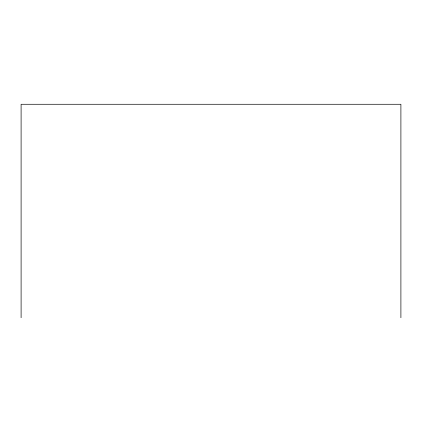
<?xml version="1.0" encoding="UTF-8"?>
<svg xmlns="http://www.w3.org/2000/svg" width="422" height="422" viewBox="0 0 422 422"><rect width="100%" height="100%" fill="white"/><g stroke="black" fill="none" stroke-linecap="round" stroke-linejoin="round"><path stroke-width="0.63" d="M400.9 317.724L400.9 104.276L21.1 104.276L21.1 317.724"/></g></svg>
